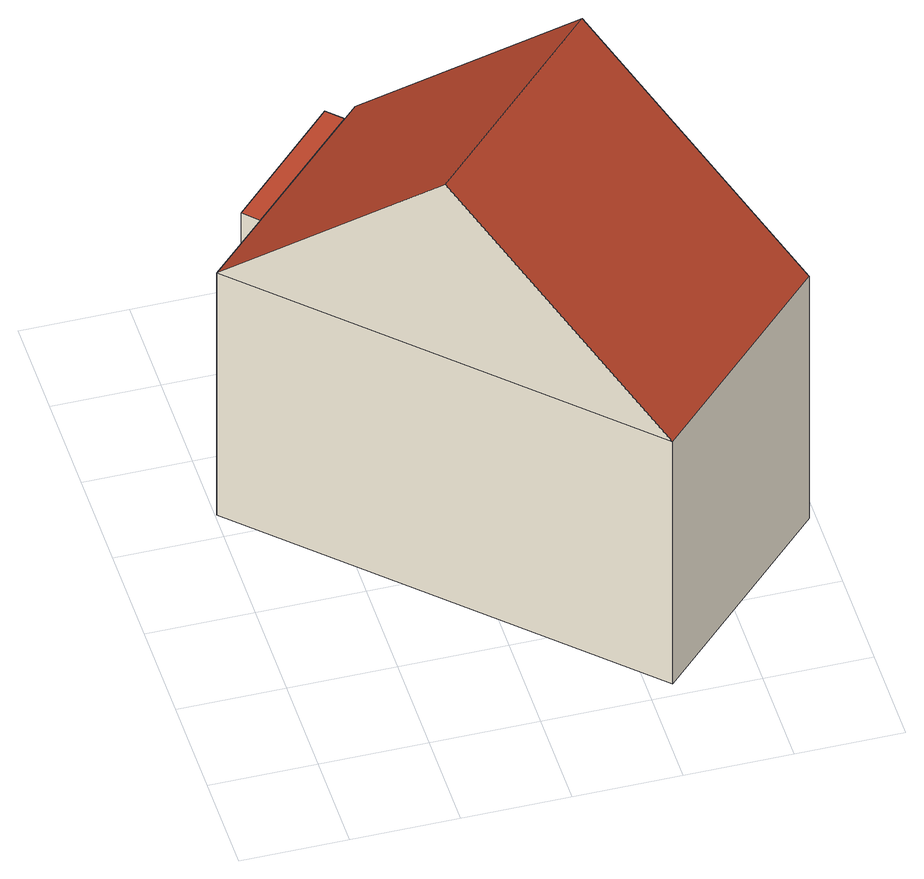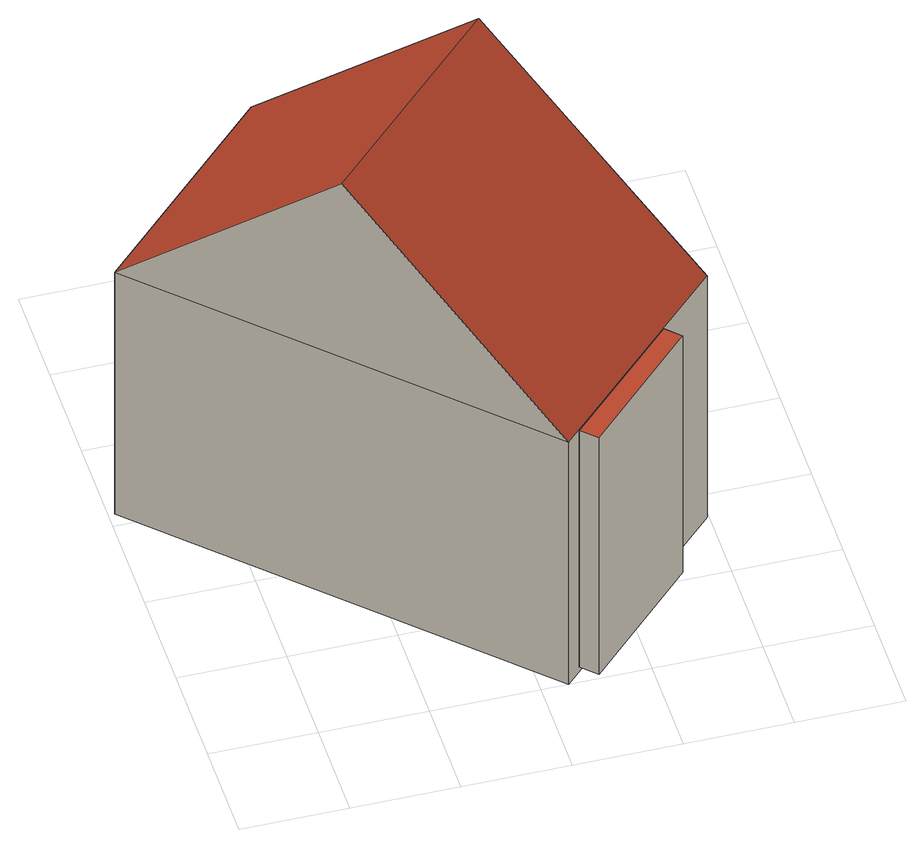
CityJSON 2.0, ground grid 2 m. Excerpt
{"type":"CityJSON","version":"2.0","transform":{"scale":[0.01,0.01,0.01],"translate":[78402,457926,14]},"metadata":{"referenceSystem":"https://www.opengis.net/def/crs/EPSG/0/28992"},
"CityObjects":{
"building1":{"type":"Building","children":["building1-1","building1-2"]},
"building1-1":{"type":"BuildingPart","attributes":{"RelativeEavesHeight":5.72,"AbsoluteEavesHeight":19.98,"RelativeRidgeHeight":9.82,"AbsoluteRidgeHeight":24.08,"roofType":"1030"},"parents":["building1"],"geometry":[{"type":"Solid","lod":"2","boundaries":[[[[0,1,2,3]],[[4,5,1,0]],[[6,7,5,4]],[[3,2,7,6]],[[0,8,4]],[[6,9,3]],[[3,9,8,0]],[[4,8,9,6]],[[1,5,7,2]]]],"semantics":{"surfaces":[{"type":"WallSurface"},{"type":"RoofSurface","Slope":47.61,"Direction":135.19},{"type":"RoofSurface","Slope":47.61,"Direction":315.23},{"type":"GroundSurface"}],"values":[[0,0,0,0,0,0,1,2,3]]}}]},
"building1-2":{"type":"BuildingPart","attributes":{"RelativeEavesHeight":5.6,"AbsoluteEavesHeight":19.98,"RelativeRidgeHeight":5.6,"AbsoluteRidgeHeight":19.98,"roofType":"1000"},"parents":["building1"],"geometry":[{"type":"Solid","lod":"2","boundaries":[[[[10,11,12,13]],[[14,15,11,10]],[[16,17,15,14]],[[13,12,17,16]],[[14,10,13,16]],[[11,15,17,12]]]],"semantics":{"surfaces":[{"type":"WallSurface"},{"type":"RoofSurface","Slope":90,"Direction":315.12},{"type":"GroundSurface"}],"values":[[0,0,0,0,1,2]]}}]}
},
"vertices":[
[646,29,598],[646,29,26],[988,369,26],[988,369,598],[3,657,598],[3,657,26],[349,999,598],[349,999,26],[325,343,1008],[668,684,1008],
[85,792,598],[85,792,38],[112,765,38],[112,765,598],[295,1002,598],[295,1002,38],[323,974,598],[323,974,38]
]}
